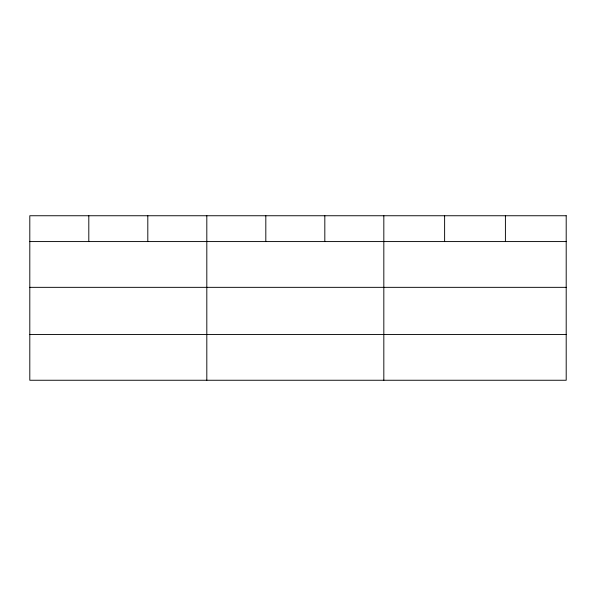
<?xml version="1.0" encoding="UTF-8"?>
<svg xmlns="http://www.w3.org/2000/svg" width="596" height="596" viewBox="0 0 596 596"><rect width="100%" height="100%" fill="white"/><g stroke="black" fill="none" stroke-linecap="round" stroke-linejoin="round"><path stroke-width="0.89" d="M29.8 241.574L566.2 241.574M29.8 287.339L566.2 287.339M29.8 334.49L566.2 334.49M505.408 215.745L505.408 241.574M444.616 215.745L444.616 241.574M383.824 215.745L383.824 380.255M324.82 215.745L324.82 241.574M265.816 215.745L265.816 241.574M206.812 215.745L206.812 380.255M147.808 215.745L147.808 241.574M88.804 215.745L88.804 241.574M566.2 215.745L29.8 215.745L29.8 380.255L566.2 380.255L566.2 215.745"/></g></svg>
